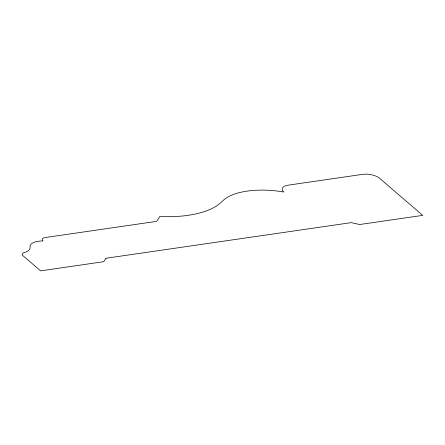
<?xml version="1.0" encoding="UTF-8"?>
<svg xmlns="http://www.w3.org/2000/svg" width="445" height="445" viewBox="0 0 445 445"><rect width="100%" height="100%" fill="white"/><g stroke="black" fill="none" stroke-linecap="round" stroke-linejoin="round"><path stroke-width="0.67" d="M105.927 258.261L103.713 261.693L40.612 270.855L22.55 255.347A7.003 3.015 7.7 0 1 25.237 252.265A17.399 7.493 7.7 0 0 30.054 246.758A16.509 7.109 7.7 0 1 43.032 240.973A6.191 2.664 7.7 0 1 45.24 237.541L156.696 221.354L159.822 216.509A78.526 33.809 7.7 0 0 220.57 202.814L223.34 200.278A57.483 24.748 7.7 0 1 283.849 192.012A12.382 5.329 7.7 0 1 288.271 185.153L362.575 174.362A12.382 5.329 7.7 0 1 379.385 178.139L422.75 215.363L359.649 224.525L351.244 222.639L105.927 258.261"/></g></svg>
